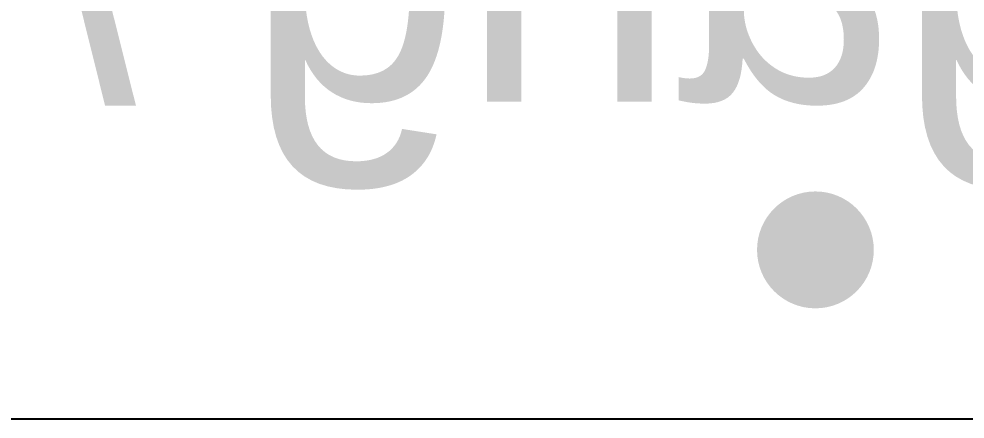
# Model space of a CAD drawing. Header units: millimetres. Extents: x 0 to 168, y 0 to 109.
# Drawn here: x 141.51 to 149.62, y 35.13 to 38.55 of the extents above; entities that cross this region are included whole.
import ezdxf

# ---------------------------------------------------------------- set-up
doc = ezdxf.new("R2010")
doc.units = ezdxf.units.MM
for name, color, linetype in [('BottomLayer', 5, 'Continuous'), ('BottomOverlay', 54, 'Continuous'), ('TopLayer', 1, 'Continuous'), ('ViaHoleLayer', 16, 'Continuous')]:
    doc.layers.add(name, color=color, linetype=linetype)
doc.styles.add('Comic Sans MS', font='comic.ttf', dxfattribs={"height": 0.2})

msp = doc.modelspace()

# ---------------------------------------------------------------- hatches: boundary and pattern name
at = {"layer": 'BottomLayer'}
h = msp.add_hatch(color=5, dxfattribs=at)
edge = h.paths.add_edge_path()
edge.add_arc((148.336, 36.576), 0.5, 0, 360)
at = {"layer": 'TopLayer'}
h = msp.add_hatch(color=1, dxfattribs=at)
edge = h.paths.add_edge_path()
edge.add_arc((148.336, 36.576), 0.5, 0, 360)
at = {"layer": 'ViaHoleLayer'}
h = msp.add_hatch(color=16, dxfattribs=at)
edge = h.paths.add_edge_path()
edge.add_arc((148.336, 36.576), 0.25, 0, 360)

# ---------------------------------------------------------------- linework, layer by layer
at = {"layer": 'BottomLayer'}
msp.add_line((152.131, 35.1289), (109.671, 35.1289), dxfattribs=at)
at = {"layer": 'TopLayer'}
msp.add_line((152.131, 35.1289), (109.671, 35.1289), dxfattribs=at)

# ---------------------------------------------------------------- texts
at = {"layer": 'BottomOverlay', "style": 'Comic Sans MS', "text_generation_flag": 2}
msp.add_text('gång /Kayser', height=2.5, rotation=0, dxfattribs=at).set_placement((150.8827, 37.8448))

doc.saveas('drawing.dxf')
